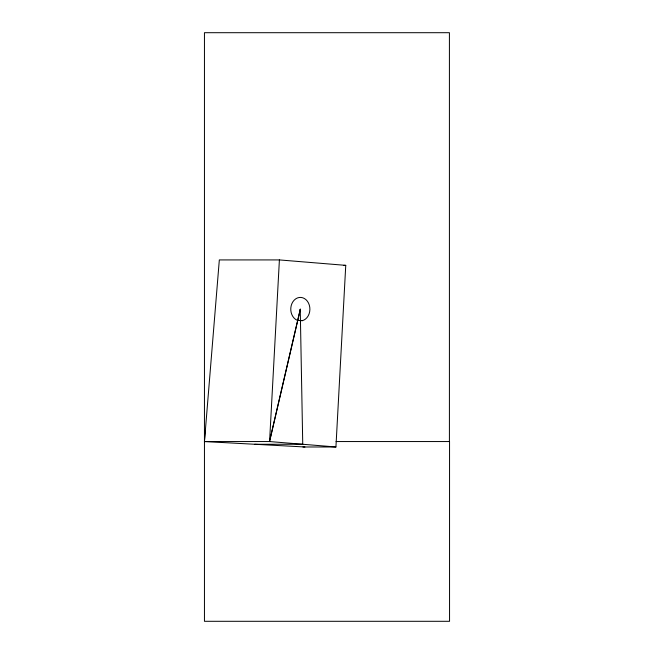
<?xml version="1.0" encoding="UTF-8"?>
<svg xmlns="http://www.w3.org/2000/svg" width="654" height="654" viewBox="0 0 654 654"><rect width="100%" height="100%" fill="white"/><g stroke="black" fill="none" stroke-linecap="round" stroke-linejoin="round"><path stroke-width="0.98" d="M205.054 430.324L204.449 441.548L304.944 446.984M279.397 259.924L269.571 441.548L300.325 309.162L269.489 441.548L335.927 446.984L345.753 265.361L279.397 259.924L219.327 259.924L204.449 441.548L270.298 441.548M343.759 265.361L345.753 265.361M336.033 441.548L449.551 441.548L449.551 621.3L204.449 621.3L204.449 32.7L449.412 32.7L449.412 441.548M254.692 444.262L302.745 444.262L300.243 309.162M302.933 446.984L335.927 446.984M302.181 320.705L297.243 320.297A11.764 9.565 -90 0 1 292.878 301.788A11.764 9.565 -90 0 1 308.508 303.064A11.764 9.565 -90 0 1 302.181 320.705"/></g></svg>
